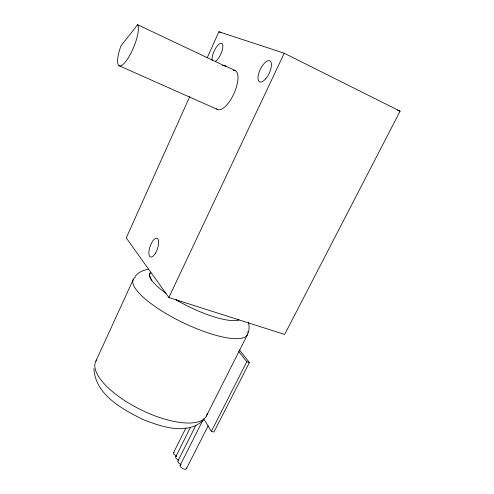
<?xml version="1.0" encoding="UTF-8"?>
<svg xmlns="http://www.w3.org/2000/svg" width="494" height="494" viewBox="0 0 494 494"><rect width="100%" height="100%" fill="white"/><g stroke="black" fill="none" stroke-linecap="round" stroke-linejoin="round"><path stroke-width="0.74" d="M93.922 368.536C95.046 394.552 122.419 409.254 142.982 419.48C161.439 426.76 187.22 435.751 203.726 419.931M248.118 332.839C249.433 329.442 249.347 325.595 248.359 322.137M189.813 96.484L126.248 237.904L168.855 297.499L284.655 334.438L400.109 111.15L284.254 53.235L218.91 31.758L207.208 57.786M95.916 361.04L133.405 279.178M168.855 297.499L284.254 53.235M173.592 452.609L185.979 427.81M175.734 456.796L190.468 427.396M177.914 461.05L195.902 425.26M180.131 465.373L202.521 420.962M206.35 416.102L247.321 334.907M186.392 468.775L208.215 425.729M239.423 349.906L249.421 362.51L213.958 432.04L211.358 431.404L246.815 361.744L238.769 351.543M137.598 24.7L120.968 45.886A22.687 6.175 -67.4 0 0 119.548 65.9A22.687 6.175 -67.4 0 0 133.077 48.665A22.687 6.175 -67.4 0 0 137.598 24.7L225.851 66.492A21.514 8.126 -65.9 0 0 222.43 65.412M135.029 276.517C138.258 272.299 143.353 270.02 148.515 269.286M238.04 320.1L238.954 319.816A50.863 13.035 25.8 0 1 176.006 299.728L178.291 301.062M246.815 361.744L249.421 362.51M397.225 110.082L400.109 111.15M119.011 65.677L217.28 109.365M225.048 65.788L235.132 70.549M218.91 31.758L220.972 32.771M203.732 418.887L211.358 431.404M166.07 293.331A50.863 13.035 25.8 0 1 150.534 272.614M247.908 331.968A63.417 17.222 25.8 0 1 182.49 322.384A63.417 17.222 25.8 0 1 135.325 277.233M207.196 413.836A61.701 23.57 26.2 0 1 141.488 410.063A61.701 23.57 26.2 0 1 96.54 360.027M151.794 280.333A50.901 13.042 25.8 0 1 150.831 272.324M180.977 464.465A3.532 1.568 28.8 0 1 178.099 462.223A3.532 1.568 28.8 0 1 178.643 460.593M176.586 455.925A3.47 1.519 28.4 0 1 173.808 453.813A3.47 1.519 28.4 0 1 174.172 452.208M178.766 460.161A3.501 1.544 28.6 0 1 175.963 458.024A3.501 1.544 28.6 0 1 176.315 456.382M186.405 468.028A3.563 1.593 29 0 1 182.434 468.442A3.563 1.593 29 0 1 180.86 464.903M233.372 70.29A21.372 8.342 -65.7 0 1 234.298 92.779A21.372 8.342 -65.7 0 1 216.588 108.834M212.297 60.688A10.158 3.674 -65.3 0 1 217.132 46.109A10.158 3.674 -65.3 0 1 222.769 47.659A10.158 3.674 -65.3 0 1 215.261 61.503M155.252 253.49A9.923 3.866 -70.9 0 0 157.024 238.269A9.923 3.866 -70.9 0 0 148.978 251.143A9.923 3.866 -70.9 0 0 155.252 253.49M265.636 78.861A11.702 4.866 -64.1 0 0 270.014 60.96A11.702 4.866 -64.1 0 0 258.479 74.328A11.702 4.866 -64.1 0 0 265.636 78.861"/></g></svg>
